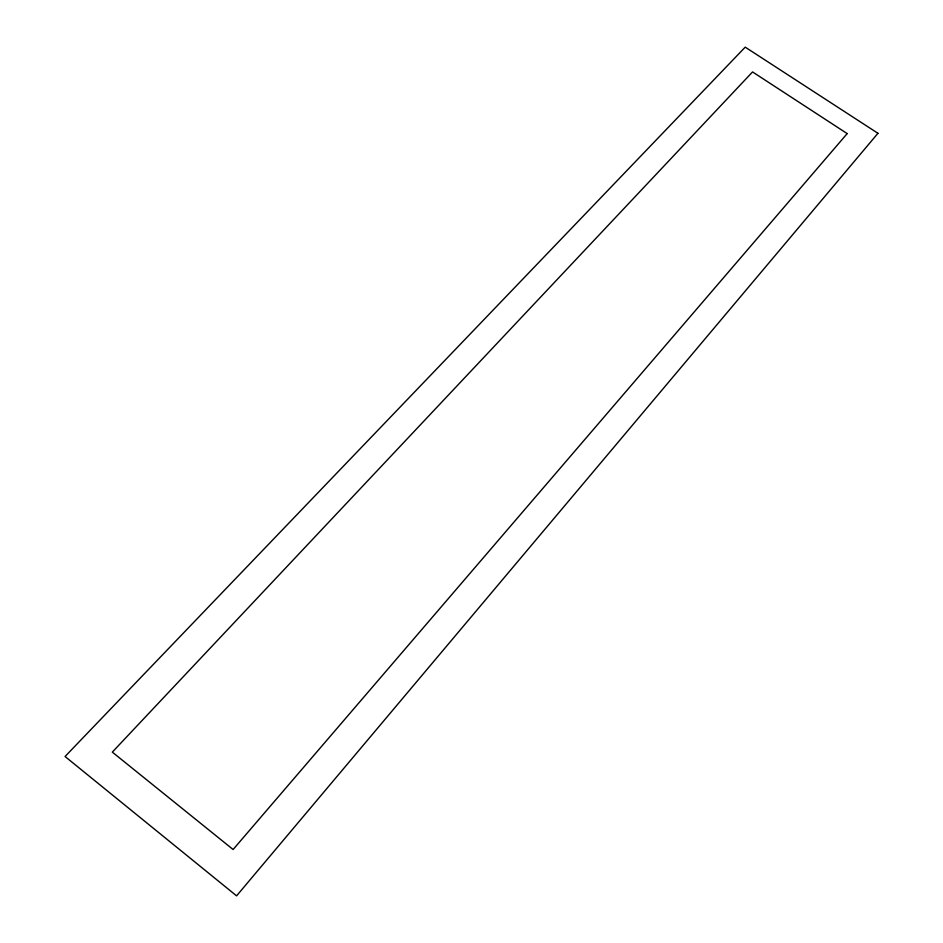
<?xml version="1.0" encoding="UTF-8"?>
<svg xmlns="http://www.w3.org/2000/svg" width="943" height="943" viewBox="0 0 943 943"><rect width="100%" height="100%" fill="white"/><g stroke="black" fill="none" stroke-linecap="round" stroke-linejoin="round"><path stroke-width="1.41" d="M877.945 133.293L236.587 895.85L65.055 756.51L745.218 47.15L877.945 133.293M847.191 133.6L233.11 849.513L112.323 752.125L752.549 71.927L847.191 133.6"/></g></svg>
